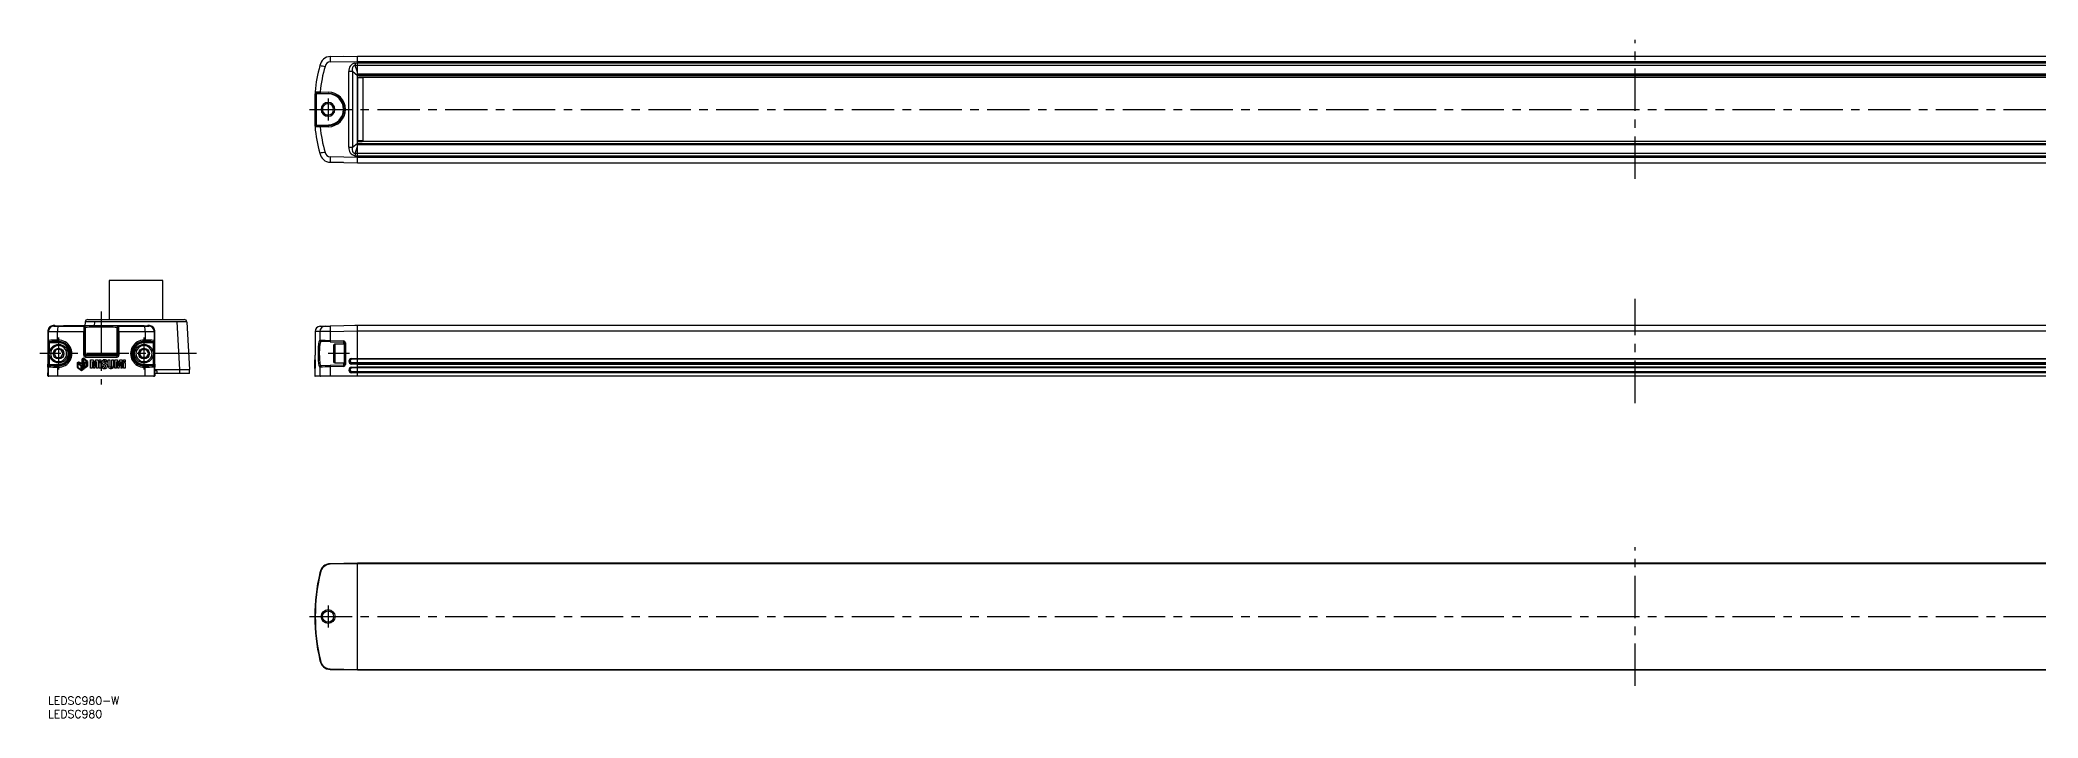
# Model space of a CAD drawing. Extents: x -3 to 1495, y -8 to 246.
# Drawn here: x -3 to 746, y -8 to 246 of the extents above; entities that cross this region are included whole.
import ezdxf

# ---------------------------------------------------------------- set-up
doc = ezdxf.new("R2010")
doc.units = 0
doc.header["$LTSCALE"] = 0.5
doc.linetypes.add('CENTER', pattern=[50.8, 31.75, -6.35, 6.35, -6.35])
for name, color, linetype in [('MSM_CENTER', 1, 'CENTER'), ('MSM_CONTINUOUS', 7, 'CONTINUOUS'), ('MSM_PART_NUMBER', 7, 'CONTINUOUS')]:
    doc.layers.add(name, color=color, linetype=linetype)
doc.styles.get("Standard").update_dxf_attribs({"font": 'txt.shx', "height": 3, "bigfont": 'bigfont.shx'})

# ---------------------------------------------------------------- blocks, each defined once
blk = doc.blocks.new('*U3')
at = {"layer": 'MSM_PART_NUMBER'}
blk.add_text('LEDSC980-W', height=3, dxfattribs=at).set_placement((0, -3))
blk = doc.blocks.new('*U4')
at = {"layer": 'MSM_PART_NUMBER'}
blk.add_text('LEDSC980', height=3, dxfattribs=at).set_placement((0, -8))

msp = doc.modelspace()

# ---------------------------------------------------------------- linework, layer by layer
at = {"layer": 'MSM_CENTER'}
for p, q in [((595, 194), (595, 246)), ((98.1, 220), (1091.9, 220)), ((105, 224.1), (105, 215.9)), ((20, 144.3), (20, 117)), ((595, 110), (595, 149)), ((55.68, 128.5), (-3, 128.5)), ((4, 134.5), (4, 122.5)), ((36, 134.5), (36, 122.5)), ((113.01, 128.5), (105.01, 128.5)), ((595, 4), (595, 56)), ((98.1, 30), (1091.9, 30)), ((105, 34.1), (105, 25.9))]:
    msp.add_line(p, q, dxfattribs=at)
at = {"layer": 'MSM_CONTINUOUS'}
for p, q in [((105.84, 239.82), (116, 240)), ((105.84, 239.82), (110.82, 239.91)), ((116, 200), (116, 240)), ((116, 240), (1074, 240)), ((105.84, 237.82), (116, 238)), ((114.17, 234.21), (112.81, 234.21)), ((112.81, 205.79), (112.81, 234.21)), ((116, 232.61), (114.17, 234.21)), ((114.17, 234.21), (114.17, 205.79)), ((115.08, 237.35), (116, 237.43)), ((115.17, 236.48), (116, 236.57)), ((116, 233.96), (115.17, 236.48)), ((116, 238), (1074, 238)), ((116, 237.43), (1074, 237.43)), ((116, 236.57), (1074, 236.57)), ((1074, 233.17), (116, 233.17)), ((1074, 233), (116, 233)), ((1074, 232.9), (116, 232.9)), ((116, 232.8), (1074, 232.8)), ((100.1, 225.89), (100.1, 214.11)), ((100.12, 226.6), (100.12, 226.49)), ((100.12, 226.49), (100.12, 226.49)), ((100.13, 226.71), (100.13, 226.71)), ((105.11, 225.8), (100.58, 225.88)), ((100.58, 225.88), (100.58, 214.12)), ((100.61, 226.08), (102.09, 226.05)), ((102.09, 226.55), (105.11, 226.5)), ((102.09, 226.05), (105.11, 226)), ((116.01, 231.9), (116, 231.9)), ((116, 231.9), (116, 231.89)), ((118, 231.8), (116, 231.8)), ((116.01, 231.94), (116.02, 231.95)), ((116.02, 231.89), (116.01, 231.9)), ((116.01, 231.9), (116.01, 231.8)), ((116.02, 231.95), (116.03, 231.96)), ((116.03, 231.87), (116.02, 231.89)), ((116.03, 231.96), (116.05, 231.96)), ((116.05, 231.96), (116.07, 231.94)), ((117.8, 232), (116.1, 232)), ((116.11, 208.2), (116.11, 231.8)), ((116.3, 232), (116.3, 232.12)), ((116.5, 232), (116.5, 232.08)), ((116.5, 232.02), (1073.5, 232.02)), ((1073.5, 232.02), (116.5, 232.02)), ((118, 231.8), (118, 208.2)), ((104.99, 222.6), (105, 222.1)), ((105, 217.9), (104.99, 217.4)), ((100.58, 214.12), (105.11, 214.2)), ((100.61, 213.92), (102.09, 213.95)), ((105.11, 214), (102.09, 213.95)), ((105.11, 213.5), (102.09, 213.45)), ((112.81, 205.79), (114.17, 205.79)), ((114.17, 205.79), (116, 207.39)), ((115.08, 202.65), (116, 202.57)), ((115.17, 203.52), (116, 206.04)), ((116, 203.43), (115.17, 203.52)), ((116.11, 208.2), (116, 208.2)), ((116, 208.1), (116, 208.11)), ((116.01, 208.1), (116, 208.1)), ((116, 207.2), (1074, 207.2)), ((116, 207.1), (1074, 207.1)), ((116, 207), (1074, 207)), ((116, 206.83), (1074, 206.83)), ((1074, 203.43), (116, 203.43)), ((116, 202.57), (1074, 202.57)), ((116.01, 208.1), (116.01, 208.2)), ((116.02, 208.11), (116.01, 208.1)), ((116.01, 208.06), (116.02, 208.05)), ((116.03, 208.13), (116.02, 208.11)), ((116.02, 208.05), (116.03, 208.04)), ((116.03, 208.04), (116.05, 208.05)), ((116.05, 208.05), (116.07, 208.06)), ((116.1, 208), (117.8, 208)), ((118, 208.2), (116.11, 208.2)), ((116.3, 207.88), (116.3, 208)), ((116.5, 207.92), (116.5, 208)), ((1073.5, 207.98), (116.5, 207.98)), ((1073.5, 207.98), (116.5, 207.98)), ((116, 202), (105.84, 202.18)), ((105.84, 200.18), (116, 200)), ((110.82, 200.09), (105.84, 200.18)), ((1074, 202), (116, 202)), ((116, 200), (1074, 200)), ((23, 155.9), (23, 141.3)), ((43, 155.9), (23, 155.9)), ((43, 141.3), (43, 155.9)), ((0.18, 136.82), (0, 137)), ((0, 137), (0, 126.7)), ((0.18, 133.43), (0.18, 136.82)), ((2.18, 138.82), (2, 139)), ((2.56, 139), (2, 139)), ((2.56, 139), (2.65, 138.98)), ((3.59, 133.55), (3.59, 136.79)), ((3.59, 136.79), (13.92, 136.76)), ((3.88, 138.79), (13.67, 138.77)), ((34.21, 138.94), (5.79, 138.94)), ((5.79, 138.94), (5.79, 138.94)), ((13.4, 127.93), (13.4, 136.76)), ((13.45, 138.76), (13.5, 138.81)), ((13.94, 140.35), (13.87, 138.94)), ((13.92, 127.93), (13.92, 136.76)), ((13.95, 138.26), (14, 138.31)), ((14, 138.31), (14, 128.05)), ((14.94, 141.3), (51.06, 141.3)), ((49.98, 140.36), (16.02, 140.36)), ((17.48, 138.94), (17.56, 140.36)), ((26, 138.31), (26.05, 138.26)), ((26, 128.05), (26, 138.31)), ((26.08, 136.76), (36.41, 136.79)), ((26.08, 136.76), (26.08, 127.93)), ((26.5, 138.81), (26.55, 138.76)), ((26.55, 138.76), (36.12, 138.79)), ((26.6, 136.76), (26.6, 127.93)), ((36.08, 138.95), (34.21, 138.94)), ((34.21, 138.94), (34.21, 138.94)), ((36.41, 136.79), (36.41, 133.55)), ((37.35, 138.98), (37.44, 139)), ((38, 139), (37.44, 139)), ((38, 139), (37.82, 138.82)), ((39.82, 136.82), (40, 137)), ((39.82, 136.82), (39.82, 133.43)), ((40, 126.7), (40, 137)), ((49.42, 122.5), (48.44, 140.36)), ((52.06, 140.35), (53, 122.5)), ((101.95, 136.79), (100.12, 136.76)), ((100.12, 136.76), (100.12, 127.93)), ((100.12, 136.76), (100.12, 127.93)), ((105.84, 136.82), (101.95, 136.79)), ((101.95, 136.79), (101.95, 133.55)), ((116, 139), (105.84, 138.82)), ((105.84, 136.82), (116, 137)), ((105.84, 136.82), (105.84, 133.43)), ((116, 139), (115.08, 138.98)), ((116, 120), (116, 139)), ((1074, 139), (116, 139)), ((116, 137), (1074, 137)), ((0.08, 124.44), (0.08, 132.56)), ((4, 132.56), (0.08, 132.56)), ((0.09, 133.26), (0.18, 133.43)), ((0.58, 129.24), (0.58, 132.56)), ((0.58, 124.44), (0.58, 127.76)), ((0.59, 132.76), (0.68, 132.93)), ((4, 132.76), (0.59, 132.76)), ((3.13, 130), (2.27, 128.5)), ((2.27, 128.5), (3.13, 127)), ((4.87, 130), (3.13, 130)), ((3.93, 133.55), (3.59, 133.55)), ((3.66, 133.05), (4, 133.05)), ((4, 133.05), (4, 132.56)), ((5.73, 128.5), (4.87, 130)), ((4.87, 127), (5.73, 128.5)), ((13.4, 127.93), (13.92, 127.93)), ((14, 128.05), (13.92, 127.93)), ((14.01, 128.05), (14.02, 127.97)), ((14.2, 127.85), (14.12, 127.73)), ((25.88, 127.73), (14.12, 127.73)), ((25.88, 127.73), (25.8, 127.85)), ((25.98, 127.97), (25.99, 128.05)), ((26.08, 127.93), (26, 128.05)), ((26.08, 127.93), (26.6, 127.93)), ((34.27, 128.5), (35.13, 130)), ((35.13, 127), (34.27, 128.5)), ((35.13, 130), (36.87, 130)), ((36, 133.05), (36.34, 133.05)), ((36, 132.56), (36, 133.05)), ((39.41, 132.76), (36, 132.76)), ((39.92, 132.56), (36, 132.56)), ((36.41, 133.55), (36.07, 133.55)), ((36.87, 130), (37.73, 128.5)), ((37.73, 128.5), (36.87, 127)), ((39.32, 132.93), (39.41, 132.76)), ((39.42, 132.56), (39.42, 129.24)), ((39.42, 127.76), (39.42, 124.44)), ((39.82, 133.43), (39.91, 133.26)), ((39.92, 132.56), (39.92, 124.44)), ((101.95, 133.55), (101.9, 133.55)), ((102.38, 133.05), (102.43, 133.05)), ((105.83, 132.93), (102.43, 133.05)), ((105.83, 132.93), (110.81, 132.76)), ((105.84, 133.43), (110.82, 133.26)), ((107, 131.5), (107, 125.5)), ((111, 132), (107.5, 132)), ((107.5, 132), (107.5, 125)), ((110.81, 132.76), (110.81, 132)), ((111, 132.56), (111, 124.44)), ((111, 132.56), (111.49, 132.56)), ((111.49, 132.56), (111.49, 124.44)), ((0, 126.7), (0.04, 126.64)), ((0.04, 124.61), (0, 124.55)), ((0, 123.45), (0, 124.55)), ((0, 123.45), (0.04, 123.39)), ((0.04, 121.36), (0, 121.3)), ((0, 120.2), (0, 121.3)), ((0, 120.2), (40, 120.2)), ((0.08, 124.44), (0.58, 124.44)), ((0.18, 123.57), (0.09, 123.74)), ((0.18, 120.2), (0.18, 123.57)), ((39.8, 120), (0.2, 120)), ((0.58, 124.44), (4, 124.44)), ((0.59, 124.24), (4, 124.24)), ((0.68, 124.07), (0.59, 124.24)), ((3.13, 127), (4.87, 127)), ((3.59, 123.45), (3.59, 120.2)), ((3.59, 123.45), (3.93, 123.45)), ((4, 123.95), (3.66, 123.95)), ((4, 124.44), (4, 123.95)), ((11.05, 125.13), (11.47, 125.45)), ((11.05, 123.36), (11.05, 125.13)), ((11.05, 125.13), (11.06, 125.13)), ((11.05, 123.36), (11.06, 123.36)), ((11.05, 123.36), (12.51, 122.13)), ((11.06, 125.13), (11.48, 125.44)), ((11.06, 123.36), (11.06, 125.13)), ((12.51, 122.14), (11.06, 123.36)), ((11.23, 124.87), (11.23, 123.44)), ((11.25, 124.87), (11.23, 124.87)), ((12.42, 123.88), (11.23, 124.87)), ((11.23, 123.44), (12.42, 122.45)), ((11.25, 124.87), (12.43, 123.88)), ((11.5, 125.22), (11.29, 125.07)), ((11.29, 125.07), (12.53, 124.04)), ((11.47, 125.45), (12.83, 124.93)), ((11.52, 125.22), (11.5, 125.22)), ((13.24, 124.56), (11.5, 125.22)), ((11.52, 125.22), (13.25, 124.56)), ((12.42, 123.88), (12.43, 123.88)), ((12.42, 122.45), (12.42, 123.88)), ((12.42, 122.45), (12.43, 122.45)), ((12.43, 123.88), (12.43, 122.45)), ((12.51, 122.13), (13.54, 122.9)), ((12.53, 124.04), (13.24, 124.56)), ((12.53, 124.04), (12.54, 124.04)), ((13.25, 124.56), (12.54, 124.04)), ((12.61, 123.87), (13.34, 124.41)), ((12.61, 123.87), (12.61, 122.44)), ((13.34, 122.98), (12.61, 122.44)), ((12.61, 122.44), (12.62, 122.44)), ((12.62, 122.44), (13.35, 122.98)), ((13.29, 126.8), (12.83, 126.46)), ((12.83, 124.93), (12.83, 126.46)), ((12.83, 126.46), (12.84, 126.46)), ((12.83, 124.93), (12.84, 124.93)), ((12.84, 126.46), (13.29, 126.8)), ((12.84, 124.93), (12.84, 126.46)), ((13.14, 125), (13, 122.5)), ((13.02, 126.03), (13.02, 124.86)), ((13.04, 126.03), (13.02, 126.03)), ((13.02, 126.03), (13.65, 124.82)), ((13.02, 124.86), (13.54, 124.66)), ((13.66, 124.82), (13.04, 126.03)), ((13.05, 126.38), (13.29, 126.56)), ((13.79, 124.97), (13.05, 126.38)), ((13.24, 124.56), (13.25, 124.56)), ((14.77, 125.56), (13.29, 126.8)), ((13.3, 126.56), (13.29, 126.56)), ((13.29, 126.56), (14.53, 125.53)), ((14.54, 125.53), (13.3, 126.56)), ((13.34, 122.98), (13.34, 124.41)), ((13.34, 124.41), (13.35, 124.41)), ((13.34, 122.98), (13.35, 122.98)), ((13.35, 124.41), (13.35, 122.98)), ((13.54, 124.66), (13.53, 123.81)), ((13.53, 123.81), (13.65, 123.58)), ((13.53, 123.38), (13.54, 123.38)), ((13.54, 122.9), (13.53, 123.38)), ((13.53, 123.38), (13.72, 123.04)), ((13.73, 123.05), (13.54, 123.38)), ((13.65, 124.82), (13.66, 124.82)), ((13.65, 123.58), (13.65, 124.82)), ((13.65, 123.58), (13.66, 123.58)), ((13.66, 124.82), (13.66, 123.58)), ((13.72, 123.04), (14.77, 123.82)), ((13.79, 124.97), (14.53, 125.53)), ((13.79, 124.97), (13.8, 124.97)), ((14.54, 125.53), (13.8, 124.97)), ((13.85, 124.79), (14.57, 125.33)), ((13.85, 124.79), (13.85, 123.36)), ((14.57, 123.9), (13.85, 123.36)), ((13.85, 123.36), (13.86, 123.36)), ((13.86, 123.36), (14.58, 123.9)), ((14.11, 127.23), (25.89, 127.23)), ((14.53, 125.53), (14.54, 125.53)), ((14.57, 123.9), (14.57, 125.33)), ((14.57, 125.33), (14.58, 125.33)), ((14.57, 123.9), (14.58, 123.9)), ((14.58, 125.33), (14.58, 123.9)), ((14.77, 125.56), (14.77, 123.82)), ((15.98, 126.16), (16.92, 126.16)), ((15.98, 123), (15.98, 126.16)), ((15.98, 123), (15.98, 126.16)), ((16.56, 123), (15.98, 123)), ((16.56, 125.52), (16.56, 123)), ((16.56, 125.52), (16.57, 125.52)), ((17.13, 123), (16.56, 125.52)), ((16.57, 125.52), (17.14, 123)), ((16.92, 126.16), (17.37, 123.93)), ((17.63, 123), (17.13, 123)), ((17.37, 123.93), (17.84, 126.16)), ((17.37, 123.93), (17.38, 123.93)), ((17.84, 126.16), (17.38, 123.93)), ((17.63, 123), (18.2, 125.56)), ((17.84, 126.16), (18.78, 126.16)), ((18.2, 123), (18.2, 125.56)), ((18.2, 123), (18.2, 125.56)), ((18.2, 125.56), (18.2, 125.56)), ((18.78, 123), (18.2, 123)), ((18.78, 126.16), (18.78, 123)), ((19.23, 126.16), (19.87, 126.16)), ((19.23, 125.48), (19.23, 126.16)), ((19.23, 125.48), (19.23, 126.16)), ((19.87, 125.48), (19.23, 125.48)), ((19.23, 125.2), (19.87, 125.2)), ((19.23, 123), (19.23, 125.2)), ((19.23, 123), (19.23, 125.2)), ((19.87, 123), (19.23, 123)), ((19.87, 126.16), (19.87, 125.48)), ((19.87, 125.2), (19.87, 123)), ((20.19, 123.99), (20.83, 123.99)), ((20.19, 123.86), (20.19, 123.99)), ((20.83, 123.99), (20.83, 123.89)), ((20.83, 123.99), (20.83, 123.89)), ((20.83, 123.89), (20.83, 123.89)), ((21.24, 122.95), (21.24, 122.95)), ((22.19, 125.28), (21.58, 125.28)), ((21.99, 124.58), (21.98, 124.58)), ((22.19, 125.37), (22.19, 125.28)), ((22.19, 125.37), (22.19, 125.37)), ((22.19, 125.37), (22.19, 125.28)), ((22.6, 126.16), (23.24, 126.16)), ((22.6, 123.96), (22.6, 126.16)), ((23.24, 126.16), (23.24, 123.95)), ((23.24, 126.16), (23.24, 123.95)), ((23.24, 123.95), (23.24, 123.95)), ((23.98, 126.16), (24.62, 126.16)), ((23.98, 123.95), (23.98, 126.16)), ((24.61, 126.16), (24.61, 123.96)), ((24.62, 123.96), (24.61, 123.96)), ((24.62, 126.16), (24.62, 123.96)), ((25.07, 126.16), (26.02, 126.16)), ((25.07, 123), (25.07, 126.16)), ((25.65, 123), (25.07, 123)), ((25.65, 125.53), (25.64, 123)), ((25.66, 125.53), (25.65, 125.53)), ((25.65, 123), (25.66, 125.53)), ((25.66, 125.53), (26.22, 123)), ((26.47, 123.93), (26.01, 126.16)), ((26.02, 126.16), (26.48, 123.93)), ((26.72, 123), (26.22, 123)), ((26.48, 123.93), (26.47, 123.93)), ((26.48, 123.93), (26.93, 126.16)), ((26.71, 123), (27.27, 125.53)), ((26.72, 123), (27.29, 125.53)), ((26.93, 126.16), (27.87, 126.16)), ((27.27, 125.53), (27.29, 125.53)), ((27.29, 125.53), (27.29, 123)), ((27.87, 123), (27.29, 123)), ((27.86, 126.16), (27.86, 123)), ((27.87, 126.16), (27.87, 123)), ((28.32, 126.16), (28.96, 126.16)), ((28.32, 125.48), (28.32, 126.16)), ((28.96, 125.48), (28.32, 125.48)), ((28.32, 125.2), (28.96, 125.2)), ((28.32, 123), (28.32, 125.2)), ((28.96, 123), (28.32, 123)), ((28.94, 126.16), (28.94, 125.48)), ((28.94, 125.2), (28.94, 123)), ((28.96, 126.16), (28.96, 125.48)), ((28.96, 125.2), (28.96, 123)), ((36.87, 127), (35.13, 127)), ((36, 123.95), (36, 124.44)), ((36, 124.44), (39.42, 124.44)), ((36, 124.24), (39.41, 124.24)), ((36.34, 123.95), (36, 123.95)), ((36.41, 123.45), (36.07, 123.45)), ((36.41, 120.2), (36.41, 123.45)), ((39.41, 124.24), (39.32, 124.07)), ((39.42, 124.44), (39.92, 124.44)), ((39.91, 123.74), (39.82, 123.57)), ((39.82, 123.57), (39.82, 120.2)), ((39.94, 122.5), (53, 122.5)), ((39.96, 126.64), (40, 126.7)), ((40, 124.55), (39.96, 124.61)), ((39.96, 123.39), (40, 123.45)), ((40, 121.3), (39.96, 121.36)), ((40, 124.55), (40, 123.45)), ((40, 121.3), (40, 120.2)), ((53.08, 121), (40, 121)), ((40.77, 122.03), (40.83, 121)), ((49.44, 121), (49.42, 122.5)), ((53.08, 121), (53, 122.5)), ((100, 127.23), (100, 120.2)), ((100, 124.78), (100.01, 124.78)), ((100, 123.99), (100, 123.89)), ((100, 123.99), (100, 123.99)), ((100, 123.86), (100, 123.99)), ((100, 120.2), (1090, 120.2)), ((100.01, 125.37), (100.01, 125.28)), ((100.01, 125.28), (100.01, 125.28)), ((100.02, 126.16), (100.03, 126.16)), ((100.02, 123.96), (100.02, 126.16)), ((100.03, 123.96), (100.02, 123.96)), ((100.02, 123.96), (100.02, 123.38)), ((100.03, 126.16), (100.03, 123.95)), ((100.03, 123.95), (100.03, 123.57)), ((100.04, 126.16), (100.06, 126.16)), ((100.04, 123.95), (100.04, 126.16)), ((100.04, 123.95), (100.04, 123.57)), ((100.06, 126.16), (100.06, 123.96)), ((100.06, 123.96), (100.06, 123.38)), ((100.07, 126.16), (100.1, 126.16)), ((100.07, 123), (100.07, 126.16)), ((100.09, 123), (100.07, 123)), ((100.09, 125.53), (100.11, 125.53)), ((100.09, 125.53), (100.11, 123)), ((100.09, 123), (100.09, 125.53)), ((100.11, 125.53), (100.1, 126.16)), ((100.12, 123.93), (100.11, 125.53)), ((100.13, 123), (100.11, 123)), ((100.13, 126.16), (100.12, 123.93)), ((100.12, 123.93), (100.13, 123.93)), ((100.13, 126.16), (100.17, 126.16)), ((100.13, 123.93), (100.15, 125.53)), ((100.13, 123), (100.13, 123.93)), ((100.17, 125.53), (100.15, 125.53)), ((100.15, 125.53), (100.15, 123)), ((100.17, 123), (100.15, 123)), ((100.17, 126.16), (100.17, 123)), ((100.19, 126.16), (100.22, 126.16)), ((100.19, 125.48), (100.19, 126.16)), ((100.22, 125.48), (100.19, 125.48)), ((100.19, 125.2), (100.22, 125.2)), ((100.19, 123), (100.19, 125.2)), ((100.22, 123), (100.19, 123)), ((1089.8, 120), (100.2, 120)), ((100.22, 126.16), (100.22, 125.48)), ((100.22, 125.2), (100.22, 123)), ((101.95, 123.45), (101.95, 120.2)), ((102.43, 123.95), (102.38, 123.95)), ((105.83, 124.07), (102.43, 123.95)), ((110.81, 124.24), (105.83, 124.07)), ((110.82, 123.74), (105.84, 123.57)), ((105.84, 123.57), (105.84, 120.2)), ((107.5, 125), (111, 125)), ((110.81, 125), (110.81, 124.24)), ((111, 124.44), (111.49, 124.44)), ((113.79, 126.64), (116, 126.7)), ((116, 124.55), (113.79, 124.61)), ((113.79, 123.39), (116, 123.45)), ((116, 121.3), (113.79, 121.36)), ((113.8, 126.44), (116, 126.5)), ((116, 126.47), (113.8, 126.42)), ((113.8, 126.44), (113.8, 126.42)), ((113.8, 125.18), (116, 125.12)), ((116, 124.75), (113.8, 124.81)), ((113.8, 123.19), (116, 123.25)), ((116, 123.13), (113.8, 123.08)), ((113.8, 121.84), (116, 121.78)), ((113.8, 121.84), (113.8, 121.56)), ((116, 121.5), (113.8, 121.56)), ((116, 126.7), (1074, 126.7)), ((116, 126.5), (1074, 126.5)), ((1074, 126.47), (116, 126.47)), ((116, 125.12), (1074, 125.12)), ((1074, 124.75), (116, 124.75)), ((116, 124.55), (1074, 124.55)), ((1074, 123.45), (116, 123.45)), ((116, 123.25), (1074, 123.25)), ((1074, 123.13), (116, 123.13)), ((116, 121.78), (1074, 121.78)), ((1074, 121.5), (116, 121.5)), ((1074, 121.3), (116, 121.3)), ((101.95, 46.41), (102.15, 46.38)), ((116, 50), (105.84, 49.82)), ((105.84, 49.82), (110.82, 49.91)), ((105.84, 49.82), (105.84, 49.62)), ((116, 49.8), (105.84, 49.62)), ((113.79, 49.96), (116, 50)), ((116, 10), (116, 50)), ((1074, 50), (116, 50)), ((1074, 49.8), (116, 49.8)), ((101.95, 13.59), (102.15, 13.62)), ((105.84, 10.38), (116, 10.2)), ((105.84, 10.38), (105.84, 10.18)), ((105.84, 10.18), (116, 10)), ((110.82, 10.09), (105.84, 10.18)), ((116, 10), (113.79, 10.04)), ((116, 10.2), (1074, 10.2)), ((116, 10), (1074, 10))]:
    msp.add_line(p, q, dxfattribs=at)
for centre, radius in [((4, 128.5), 3.5), ((4, 128.5), 2), ((36, 128.5), 3.5), ((36, 128.5), 2), ((105, 30), 2.6), ((105, 30), 2.1)]:
    msp.add_circle(centre, radius, dxfattribs=at)
for centre, radius, start, end in [((105.91, 235.82), 4, 90.999, 171.56409), ((134.44, 238.82), 28.63, 177.99663, 181.99996), ((145.39, 223.25), 45.39, 163.14239, 175.77066), ((131.68, 426.74), 192.64, 261.12316, 261.70774), ((145.73, 223.27), 43.76, 162.92406, 175.69395), ((105.87, 235.82), 2, 90.99947, 171.56294), ((115.58, 234.59), 2.8, 100.38805, 187.94507), ((116.13, 235.05), 2.1, 163.80073, 192.17981), ((121.09, 235.91), 7.13, 190.52196, 193.84588), ((115.18, 235.4), 1.09, 90.60349, 167.09355), ((387.03, 264.44), 273.3, 185.69027, 185.87189), ((244.95, 221.19), 144.93, 177.90433, 178.13806), ((105.08, 366.67), 140.86, 267.97403, 268.17209), ((120.25, 1080.43), 854.08, 268.64981, 268.78166), ((100.62, 226.58), 0.5, 177.89873, 269.00077), ((109.29, 226.3), 7.21, 178.01348, 181.98652), ((112.31, 226.25), 7.21, 178.00569, 181.98064), ((103.21, 225.88), 1.9, 357.51809, 3.54072), ((104.99, 220), 6.5, 271.00147, 88.99853), ((105, 220), 6, 0.0001, 89.00048), ((105.01, 220), 5.8, 271.00027, 88.99973), ((116.1, 231.9), 0.1, 90.00237, 179.99307), ((116.1, 231.88), 0.105, 89.17982, 130.31), ((114.74, 231.86), 1.37, 357.56085, 5.92148), ((117.8, 231.8), 0.2, 359.98328, 89.99217), ((104.99, 220), 2.6, 90.01381, 269.98619), ((105, 220), 2.1, 89.99957, 270.00043), ((104.99, 220), 2.6, 270.01354, 89.98646), ((105, 220), 2.1, 270.00058, 89.99942), ((105, 220), 6, 270.99941, 0.00002), ((105.02, 74.89), 139.31, 91.82703, 92.02729), ((260.09, 219.32), 160.08, 181.86794, 182.01588), ((103.12, 213.66), 3.01, 179.30356, 184.79479), ((100.62, 213.42), 0.5, 90.99904, 182.1014), ((102.24, 162.55), 50.9, 90.17814, 92.39039), ((145.4, 216.76), 45.41, 184.2349, 196.8571), ((101.3, 214.12), 0.713, 180.04731, 196.29668), ((109.29, 213.7), 7.21, 178.01347, 181.98653), ((145.73, 216.73), 43.76, 184.30603, 197.07596), ((112.31, 213.75), 7.21, 178.01935, 181.99432), ((131.67, 13.29), 192.61, 98.29216, 98.87684), ((105.91, 204.18), 4, 188.43591, 269.00101), ((105.87, 204.18), 2, 188.4376, 269.00002), ((115.59, 205.41), 2.8, 172.13577, 259.53116), ((116.13, 204.95), 2.1, 167.82019, 196.19927), ((121.09, 204.09), 7.13, 166.15412, 169.47804), ((115.18, 204.6), 1.09, 192.90645, 269.39651), ((387.3, 175.53), 273.57, 174.12821, 174.30964), ((116.1, 208.1), 0.1, 180.00555, 269.99765), ((114.74, 208.14), 1.37, 354.06144, 2.4391), ((117.8, 208.2), 0.2, 270.02978, 359.94327), ((134.44, 201.18), 28.63, 178.00004, 182.00338), ((2, 137), 2, 89.99701, 180.00288), ((2.18, 136.82), 2, 90.02041, 179.97948), ((2.7, 219.33), 82.54, 268.24593, 270.61495), ((3.51, 162.95), 24.17, 266.83779, 270.88428), ((4.96, 197.13), 58.19, 267.73117, 270.82455), ((7.35, 137.26), 3.79, 156.20258, 187.10444), ((40.83, 137.15), 27.43, 176.64863, 180.82767), ((13.45, 138.26), 0.5, 0.02051, 89.97949), ((15.66, 112.45), 26.45, 89.38692, 94.67937), ((13.5, 138.31), 0.5, 0.02051, 89.97927), ((36.31, 137.12), 22.39, 177.09734, 180.9372), ((14.94, 140.3), 1, 89.99993, 176.99995), ((15.21, 98.36), 42.02, 88.89422, 91.73109), ((18.45, 60.24), 78.2, 88.86595, 93.26319), ((20, -186.8), 325.72, 89.28578, 90.71382), ((21.77, 72.28), 66.16, 86.33651, 91.53434), ((24.34, 112.48), 26.42, 85.31824, 90.61331), ((26.5, 138.31), 0.5, 90.02059, 179.97968), ((26.55, 138.26), 0.5, 90.02056, 179.97955), ((3.69, 137.12), 22.39, 359.06288, 2.90259), ((1.7, 137.21), 24.9, 358.96025, 3.56345), ((36.22, 159.43), 20.48, 269.6216, 273.16527), ((36.49, 162.96), 24.17, 269.11573, 273.1622), ((32.65, 137.26), 3.79, 352.89564, 23.79724), ((37.28, 221.34), 84.56, 269.41326, 271.72585), ((37.82, 136.82), 2, 0.02046, 89.97962), ((38, 137), 2, 359.99704, 90.00301), ((50.79, 98.36), 42.02, 88.26891, 91.10578), ((51.06, 140.3), 1, 3.00005, 90.00007), ((102.12, 136.76), 2, 91.00408, 180.00487), ((103.94, 136.8), 1.99, 91.306, 180.32879), ((-5413.37, 316169.16), 316078.53, 270.9998412, 271.0001686), ((-14282.33, 824402), 824388.75, 270.99990637, 271.00004147), ((134.52, 137.82), 28.7, 178.00529, 181.99813), ((1.64, 133.1), 1.56, 174.38022, 180.41732), ((27.47, 132.6), 27.39, 178.97554, 180.09576), ((0.59, 133.26), 0.5, 180.05348, 269.97279), ((2.87, 105.18), 28.38, 88.54443, 95.44214), ((0.68, 133.43), 0.5, 180.05436, 269.97233), ((1.45, 132.61), 0.876, 170.06004, 183.18819), ((3.01, 111.84), 21.22, 88.24002, 96.31548), ((4, 128.5), 3, 0.00002, 179.99998), ((4, 128.5), 3, 180.00001, 359.99999), ((4.57, 133.44), 0.984, 173.4854, 203.21135), ((4.92, 133.44), 0.996, 173.55641, 202.93646), ((3.96, 128.5), 5.05, 269.61067, 90.38933), ((4.02, 128.5), 4.55, 359.9858, 90.30758), ((4, 128.5), 4.26, 270, 90), ((4, 128.5), 4.06, 270, 90), ((4.02, 128.5), 4.55, 269.69087, 0.01575), ((14.11, 127.93), 0.704, 180.17064, 269.79962), ((14.12, 127.93), 0.2, 179.86969, 269.76201), ((18.43, 70.74), 57.48, 88.43263, 94.4173), ((14.2, 128.05), 0.2, 180.03603, 269.97571), ((18.17, 127.34), 4.06, 174.59194, 181.66416), ((20, 36.4), 91.63, 86.37136, 93.62864), ((20, 93.79), 34.15, 85.63307, 94.36693), ((20, 161.89), 34.14, 265.63203, 274.36797), ((21.57, 70.73), 57.49, 85.58311, 91.56699), ((25.8, 128.05), 0.2, 270.02453, 359.96373), ((25.88, 127.93), 0.2, 270.21146, 0.15698), ((21.82, 127.34), 4.08, 358.34993, 5.39439), ((25.89, 127.93), 0.704, 270.20071, 359.82911), ((36.04, 128.5), 5.05, 89.61068, 270.38932), ((35.98, 128.5), 4.55, 89.70038, 270.29962), ((36, 128.5), 4.26, 90, 270), ((36, 128.5), 4.06, 90, 270), ((36, 128.5), 3, 0.00002, 179.99998), ((36, 128.5), 3, 180, 0), ((35.08, 133.44), 0.995, 337.06256, 6.44396), ((35.43, 133.44), 0.984, 336.78827, 6.51436), ((36.99, 111.84), 21.22, 83.68452, 91.75999), ((37.29, 109.71), 23.85, 83.90196, 92.11147), ((39.32, 133.43), 0.5, 270.02785, 359.94567), ((39.41, 133.26), 0.5, 270.02734, 359.94619), ((38.55, 132.61), 0.876, 356.81622, 9.93661), ((38.36, 133.1), 1.56, 359.59087, 5.61935), ((12.54, 132.6), 27.38, 359.90412, 1.02572), ((100.47, 127.23), 0.466, 138.40859, 181.72598), ((95.65, 127.81), 4.47, 356.49655, 1.48601), ((138.05, 128.49), 36.82, 175.65644, 184.34356), ((111.59, 130.65), 10.27, 165.53378, 176.4689), ((102.32, 132.96), 0.724, 125.29477, 159.27651), ((134.57, 128.53), 32.85, 175.18885, 185.61102), ((107.23, 131.01), 5.4, 161.25182, 177.02193), ((102.4, 133.55), 0.497, 179.6667, 267.7051), ((102.45, 133.55), 0.497, 179.65485, 267.69907), ((161.5, 2018.99), 1886.38, 268.19078, 268.30889), ((102.71, 132.5), 0.64, 121.34815, 157.96744), ((113, 133.05), 7.18, 177.00007, 180.99083), ((107.5, 131.5), 0.5, 90, 180), ((117.97, 132.88), 7.17, 177.00098, 180.99675), ((110.8, 132.56), 0.2, 359.99266, 88.01005), ((110.79, 132.56), 0.699, 359.94813, 88.05102), ((0.2, 126.7), 0.2, 180.00001, 213.69245), ((0.2, 126.7), 0.2, 180, 215.12915), ((0.2, 124.55), 0.2, 144.87085, 180), ((0.2, 124.55), 0.2, 146.30742, 180.00011), ((0.2, 123.45), 0.2, 180.00034, 217.4209), ((0.2, 121.3), 0.2, 142.57856, 180.00001), ((0.2, 120.2), 0.2, 180.00589, 270.00371), ((0.2, 120.2), 0.2, 180, 270), ((-24.37, 125.63), 24.43, 357.61393, 2.38607), ((-24.37, 122.37), 24.43, 357.61393, 2.38607), ((27.43, 124.4), 27.35, 179.9037, 181.02654), ((1.64, 123.9), 1.56, 179.5899, 185.62029), ((0.59, 123.74), 0.5, 90.02738, 179.94651), ((0.68, 123.57), 0.5, 90.02793, 179.94548), ((2.71, 147.29), 23.85, 263.90202, 272.11139), ((0.38, 120.2), 0.2, 179.99714, 269.99432), ((1.45, 124.39), 0.876, 176.81113, 189.94066), ((3.01, 145.16), 21.22, 263.68454, 271.75993), ((4.57, 123.56), 0.982, 156.75007, 186.55319), ((3.95, 120.15), 0.366, 172.29191, 204.38523), ((4.92, 123.56), 0.996, 157.06316, 186.44339), ((21.06, 123.8), 0.867, 176.10321, 282.27845), ((21.16, 125.29), 0.937, 85.00131, 212.68967), ((21.2, 125.38), 1.02, 216.08319, 247.15294), ((12.66, 102.68), 23.23, 68.43442, 69.49265), ((25.27, 124.01), 4.44, 181.49385, 182.69587), ((25.27, 124.01), 4.44, 181.49385, 182.69587), ((21.5, 123.83), 0.667, 182.80755, 194.67729), ((21.5, 123.83), 0.667, 182.80755, 194.67729), ((21.19, 123.75), 0.347, 194.17285, 221.61825), ((21.19, 123.75), 0.347, 194.17285, 221.61825), ((21.52, 125.39), 0.646, 172.8223, 184.97529), ((21.29, 125.42), 0.411, 155.97665, 172.49837), ((21.29, 125.42), 0.41, 155.97665, 172.49837), ((21.52, 125.39), 0.644, 172.8223, 184.97529), ((21.33, 125.36), 0.452, 183.77498, 202.27274), ((21.33, 125.36), 0.451, 183.77498, 202.27274), ((21.15, 125.47), 0.264, 124.47852, 155.39428), ((21.16, 125.47), 0.267, 124.89877, 155.21562), ((21.22, 125.32), 0.335, 203.22466, 239.58332), ((21.2, 125.32), 0.319, 202.95192, 233.19198), ((21.19, 123.77), 0.365, 224.62229, 238.67602), ((21.12, 123.68), 0.246, 220.47663, 241.64692), ((21.19, 125.42), 0.322, 100.57405, 125.74795), ((21.17, 125.45), 0.295, 106.90643, 125.18761), ((21.21, 123.83), 0.42, 240.58703, 256.32989), ((21.08, 123.61), 0.164, 242.02483, 250.49226), ((21.34, 125.48), 0.531, 231.9494, 242.33093), ((21.81, 126.33), 1.5, 239.61104, 248.04186), ((21.84, 126.4), 1.58, 239.90793, 247.92804), ((21.2, 125.36), 0.387, 99.31799, 107.10998), ((21.24, 123.99), 0.58, 257.19561, 270.51425), ((21.26, 124.98), 0.769, 97.0802, 100.06194), ((21.24, 125.1), 0.653, 95.13366, 98.97377), ((21.27, 124.79), 0.959, 93.55745, 96.29555), ((21.3, 124.39), 1.36, 92.66343, 95.08737), ((20.97, 123.51), 0.81, 45.26555, 73.69672), ((21.68, 118.33), 7.43, 93.4168, 93.57608), ((21.14, 127.4), 1.65, 273.31867, 273.505), ((21.36, 125.4), 0.833, 358.29431, 98.46004), ((21.36, 125.4), 0.833, 358.2469, 98.41255), ((21.2, 124.85), 0.9, 83.02302, 87.3486), ((21.38, 123.88), 0.933, 261.8612, 49.01607), ((21.37, 123.88), 0.933, 261.94744, 49.00207), ((21.21, 124.07), 0.666, 273.33159, 287.45945), ((-418.63, -892.08), 1108.07, 66.58577, 66.61092), ((-942.32, -2105.39), 2429.57, 66.62268, 66.63421), ((21.28, 125.49), 0.262, 60.28171, 84.95837), ((21.29, 123.76), 0.345, 281.14404, 359.63658), ((21.22, 125.4), 0.365, 44.62229, 58.67602), ((21.22, 125.43), 0.347, 14.17285, 41.61825), ((21.2, 123.81), 0.435, 352.48727, 38.38259), ((20.91, 125.34), 0.667, 2.80755, 14.67729), ((17.14, 125.17), 4.44, 1.49385, 2.69587), ((21.08, 123.31), 1.56, 54.64103, 66.9967), ((21.08, 123.31), 1.56, 54.59469, 66.96161), ((25.12, 124), 2.52, 181.06055, 186.39028), ((23.56, 123.8), 0.939, 184.81515, 204.09914), ((23.32, 123.66), 0.669, 201.26993, 248.97604), ((23.54, 124.22), 1.27, 248.75431, 273.20712), ((24.69, 123.95), 1.45, 179.8262, 189.50231), ((24.69, 123.95), 1.45, 179.8262, 189.50231), ((23.61, 123.78), 0.372, 170.99865, 175.26853), ((23.69, 123.79), 0.439, 189.66842, 216.91985), ((23.69, 123.79), 0.444, 189.66758, 216.93888), ((23.57, 123.7), 0.289, 218.1928, 255.30929), ((23.58, 123.73), 0.321, 220.61602, 256.42467), ((23.6, 123.78), 0.374, 254.30172, 263.29075), ((23.56, 123.62), 0.216, 256.70753, 269.35697), ((23.62, 123.82), 0.414, 261.41848, 292.05063), ((23.72, 123.85), 0.904, 263.36139, 6.74569), ((23.65, 124.35), 1.4, 268.30452, 285.90316), ((23.64, 123.72), 0.318, 294.22456, 319.49442), ((23.53, 123.79), 0.444, 323.06112, 350.33242), ((22.53, 123.95), 1.45, 350.49769, 0.1738), ((23.83, 123.74), 0.762, 285.79314, 318.20574), ((23.7, 123.81), 0.905, 320.40971, 355.42206), ((20.91, 124.15), 3.72, 353.61182, 357.02584), ((35.08, 123.56), 0.996, 353.55547, 22.9372), ((36.99, 145.16), 21.22, 268.24009, 276.31544), ((35.43, 123.56), 0.984, 353.48562, 23.21174), ((36.05, 120.15), 0.366, 335.62527, 7.68088), ((37.13, 151.82), 28.38, 268.54451, 275.44207), ((39.32, 123.57), 0.5, 0.05431, 89.97206), ((38.55, 124.39), 0.876, 350.06018, 3.18699), ((39.41, 123.74), 0.5, 0.05393, 89.97228), ((39.62, 120.2), 0.2, 270.00431, 0.00476), ((39.8, 120.2), 0.2, 269.99554, 359.99539), ((39.8, 120.2), 0.2, 270, 0), ((38.36, 123.9), 1.56, 354.38142, 0.41615), ((12.5, 124.4), 27.42, 358.97639, 0.09531), ((64.38, 125.63), 24.44, 177.61415, 182.38585), ((64.38, 122.37), 24.44, 177.61425, 182.38575), ((38.74, -96.67), 218.7, 89.46667, 89.68468), ((39.8, 126.7), 0.2, 324.87085, 0), ((39.8, 124.55), 0.2, 0, 35.12915), ((39.8, 123.45), 0.2, 324.87085, 0), ((39.8, 121.3), 0.2, 0, 35.12915), ((39.8, 126.7), 0.2, 326.31159, 359.99771), ((39.8, 124.55), 0.2, 0.00217, 33.68853), ((39.8, 123.45), 0.2, 326.31219, 359.99737), ((39.8, 121.3), 0.2, 0.00227, 33.6883), ((40.2, 122), 0.495, 2.81287, 89.51731), ((78.68, 125.57), 21.34, 359.47503, 1.75559), ((169.45, 125.31), 69.45, 179.25181, 180.43991), ((129.56, 125.35), 29.56, 179.21057, 180.75514), ((87.09, 125.44), 12.92, 359.29005, 1.37214), ((-101.04, 121.1), 201.08, 1.03869, 1.09923), ((137.34, 124.76), 37.34, 179.97442, 180.49696), ((72.49, 123.86), 27.52, 359.0628, 1.21771), ((111.83, 123.71), 11.83, 179.1017, 181.45942), ((134.67, 123.57), 34.67, 179.51727, 181.0143), ((100.2, 120.2), 0.2, 180, 270), ((72.97, 124.16), 27.04, 0.87932, 1.22639), ((64.09, 123.91), 35.93, 358.46687, 1.0633), ((114.35, 123.43), 14.33, 180.19514, 181.35386), ((104.25, 123.58), 4.22, 180.17461, 182.02307), ((100.21, 123.43), 0.175, 181.65296, 189.03596), ((102.91, 123.17), 2.88, 181.4846, 183.54687), ((100.23, 123), 0.197, 182.44915, 190.23632), ((100.06, 122.96), 0.0296, 187.00879, 203.70591), ((100.04, 122.95), 0.0033, 199.52347, 241.49919), ((96.41, 123.59), 3.63, 357.54724, 359.6815), ((99.79, 123.44), 0.248, 353.27744, 358.13383), ((100.05, 123.41), 0.00933, 189.91048, 205.087), ((100.04, 123.41), 0.000281, 194.23265, 323.76981), ((100.03, 123.41), 0.00408, 328.75995, 349.60316), ((100.01, 123.41), 0.0305, 347.01172, 353.6787), ((98.91, 123.09), 1.14, 354.02779, 357.4832), ((99.89, 122.99), 0.153, 348.76246, 354.20793), ((100, 122.97), 0.0373, 339.30516, 350.77261), ((100.04, 122.95), 0.00111, 242.13163, 312.71716), ((100.03, 122.96), 0.00594, 312.38314, 342.5683), ((93.87, 123.34), 6.19, 357.24475, 359.30158), ((95.81, 123.38), 4.25, 358.48039, 0.03303), ((108.84, 125.94), 7.51, 181.80637, 196.83735), ((102.04, 123.81), 0.386, 186.38955, 249.24963), ((107.08, 125.89), 5.24, 186.25389, 197.50391), ((102.4, 123.45), 0.497, 92.29267, 179.16828), ((157.39, -1624.96), 1749.29, 91.68879, 91.81779), ((102.45, 123.45), 0.497, 92.30092, 180.34521), ((102.15, 120.2), 0.199, 179.68614, 269.68829), ((102.77, 124.55), 0.719, 198.75332, 236.75908), ((113, 123.95), 7.18, 179.00917, 182.99993), ((108.7, 120.15), 2.87, 178.9995, 182.99813), ((107.5, 125.5), 0.5, 180, 270), ((110.8, 124.44), 0.2, 271.99017, 0.00712), ((117.97, 124.12), 7.17, 179.00327, 182.99899), ((110.79, 124.44), 0.699, 271.94059, 0.06038), ((113.82, 125.63), 1.02, 91.53307, 268.46693), ((113.82, 122.37), 1.02, 91.53365, 268.46635), ((113.82, 125.63), 0.818, 91.50002, 268.49789), ((113.82, 122.37), 0.818, 91.50195, 180.00017), ((113.82, 122.37), 0.818, 179.99962, 268.50037), ((113.81, 125.8), 0.618, 91.49496, 268.50504), ((113.81, 122.46), 0.618, 91.48676, 268.51324), ((114.79, 124.99), 1.01, 169.36886, 190.63114), ((116.66, 126.67), 2.87, 180.5031, 184.49854), ((116.67, 124.58), 2.88, 175.51623, 179.4992), ((116.67, 123.42), 2.88, 180.50074, 184.48384), ((116.66, 121.33), 2.87, 175.50147, 179.49689), ((170.09, 30), 70.09, 166.46035, 193.53965), ((170.12, 30), 69.92, 166.45125, 193.54875), ((105.91, 45.82), 4, 91, 171.56296), ((105.91, 45.82), 3.8, 90.99984, 171.56295), ((105.91, 14.18), 4, 188.43704, 269), ((105.91, 14.18), 3.8, 188.43702, 269.00015)]:
    msp.add_arc(centre, radius, start, end, dxfattribs=at)

# ---------------------------------------------------------------- block references
for name in ['*U3', '*U4']:
    msp.add_blockref(name, (0, 0), dxfattribs=at)

doc.saveas('drawing.dxf')
